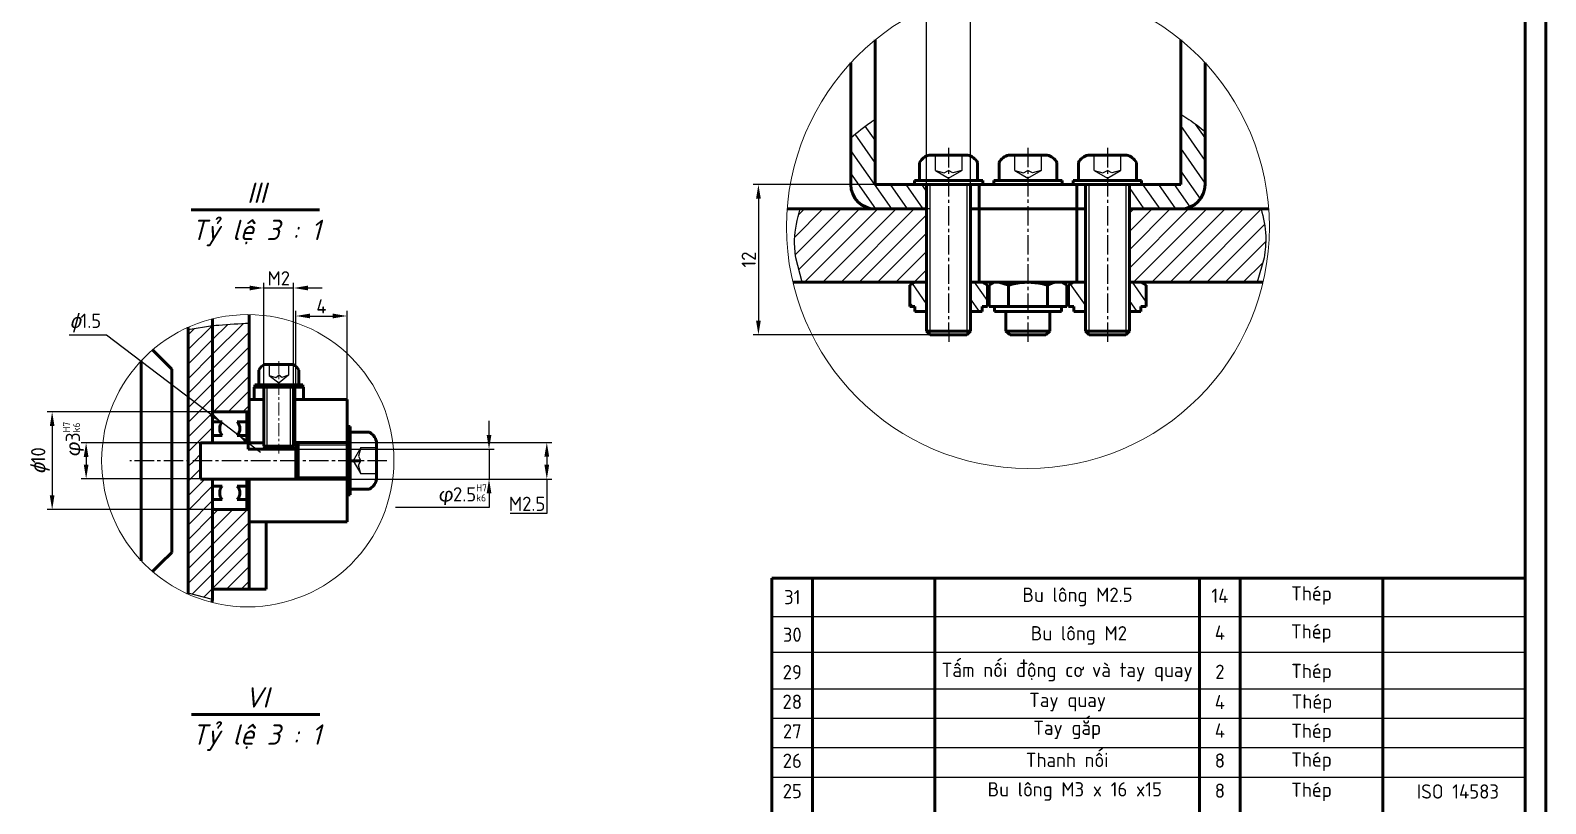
# Model space of a CAD drawing. Header units: millimetres. Extents: x 1895 to 3084, y 1125 to 1966.
# Drawn here: x 2712.2 to 3084.3, y 1382.2 to 1572 of the extents above; entities that cross this region are included whole.
import ezdxf

# ---------------------------------------------------------------- set-up
doc = ezdxf.new("R2010")
doc.units = ezdxf.units.MM
doc.header["$LTSCALE"] = 0.25
doc.linetypes.add('CENTER2', pattern=[28.575, 19.05, -3.175, 3.175, -3.175])
doc.linetypes.add('CENTERX2', pattern=[20.32, 12.7, -2.54, 2.54, -2.54])
doc.layers.get('0').update_dxf_attribs({"lineweight": 25})
doc.layers.get('DEFPOINTS').update_dxf_attribs({"color": 6, "lineweight": 25})
for name, color, linetype, lineweight in [('CB', 171, 'Continuous', 50), ('CHU', 5, 'Continuous', 25), ('Duong_manh', 3, 'Continuous', 25), ('net dam', 7, 'Continuous', 50), ('net dut manh', 10, 'Continuous', 25), ('TAM', 1, 'CENTER2', 25)]:
    doc.layers.add(name, color=color, linetype=linetype, lineweight=lineweight)
doc.styles.add('Sample', font='', dxfattribs={"height": 3.5})
doc.styles.get("Standard").update_dxf_attribs({"font": 'arial.ttf'})
doc.styles.add('TCVN', font='', dxfattribs={"height": 3.5})
doc.styles.get('Sample').set_extended_font_data('TCVN 7284', italic=True)
doc.styles.get('TCVN').set_extended_font_data('TCVN 7284', italic=True)
doc.dimstyles.new('ISO_35', dxfattribs={"dimtxt": 3.5, "dimasz": 3.5, "dimexe": 1.25, "dimexo": 0, "dimtad": 1, "dimtoh": 1, "dimtxsty": 'Sample', "dimcen": 0, "dimclrd": 3, "dimclre": 3, "dimclrt": 2, "dimadec": 0, "dimazin": 0, "dimtfac": 1, "dimtmove": 0, "dimatfit": 3, "dimfxl": 1, "dimlwd": 25, "dimlwe": 25, "dimarcsym": 0})

# ---------------------------------------------------------------- blocks, each defined once
blk = doc.blocks.new('*D173')
at = {"layer": 'DEFPOINTS', "color": 0, "transparency": 16777216}
for p in [(2943.03, 1585.83), (2932.23, 1534.21), (2943.03, 1534.21)]:
    blk.add_point(p, dxfattribs=at)
at = {"layer": 'Duong_manh', "color": 3, "linetype": 'Continuous', "lineweight": 25, "transparency": 16777216}
for p, q in [((2932.23, 1534.21), (2932.23, 1587.08)), ((2935.73, 1585.83), (2939.53, 1585.83)), ((2943.03, 1534.21), (2943.03, 1587.08))]:
    blk.add_line(p, q, dxfattribs=at)
at = {"layer": 'Duong_manh', "color": 3, "transparency": 16777216}
for points in [[(2935.73, 1586.41), (2935.73, 1585.25), (2932.23, 1585.83)], [(2939.53, 1586.41), (2939.53, 1585.25), (2943.03, 1585.83)]]:
    blk.add_solid(points, dxfattribs=at)
at = {"layer": 'Duong_manh', "color": 2, "transparency": 16777216, "insert": (2937.63, 1588.2), "char_height": 3.5, "attachment_point": 5, "style": 'Sample'}
blk.add_mtext('{\\fTCVN 7284|b0|i0|c0|p34;M3}', dxfattribs=at)
blk = doc.blocks.new('*D175')
at = {"layer": 'DEFPOINTS', "color": 0, "transparency": 16777216}
for p in [(2776.82, 1508.79), (2769.49, 1484.45), (2776.82, 1484.45)]:
    blk.add_point(p, dxfattribs=at)
at = {"layer": 'Duong_manh', "color": 3, "linetype": 'Continuous', "lineweight": 25, "transparency": 16777216}
for p, q in [((2765.99, 1508.79), (2762.49, 1508.79)), ((2769.49, 1484.45), (2769.49, 1510.04)), ((2769.49, 1508.79), (2776.82, 1508.79)), ((2776.82, 1484.45), (2776.82, 1510.04)), ((2780.32, 1508.79), (2783.82, 1508.79))]:
    blk.add_line(p, q, dxfattribs=at)
at = {"layer": 'Duong_manh', "color": 3, "transparency": 16777216}
for points in [[(2765.99, 1509.37), (2765.99, 1508.2), (2769.49, 1508.79)], [(2780.32, 1509.37), (2780.32, 1508.2), (2776.82, 1508.79)]]:
    blk.add_solid(points, dxfattribs=at)
at = {"layer": 'Duong_manh', "color": 2, "transparency": 16777216, "insert": (2773.16, 1511.16), "char_height": 3.5, "attachment_point": 5, "style": 'Sample'}
blk.add_mtext('{\\fTCVN 7284|b0|i0|c0|p34;M2}', dxfattribs=at)
blk = doc.blocks.new('*D176')
at = {"layer": 'DEFPOINTS', "color": 0, "transparency": 16777216}
for p in [(2789.93, 1470.88), (2789.93, 1461.88), (2838.98, 1461.88)]:
    blk.add_point(p, dxfattribs=at)
at = {"layer": 'Duong_manh', "color": 3, "linetype": 'Continuous', "lineweight": 25, "transparency": 16777216}
for p, q in [((2789.93, 1470.88), (2840.23, 1470.88)), ((2838.98, 1467.38), (2838.98, 1465.38)), ((2789.93, 1461.88), (2840.23, 1461.88)), ((2838.98, 1461.88), (2838.98, 1453.42)), ((2838.98, 1453.42), (2829.95, 1453.42))]:
    blk.add_line(p, q, dxfattribs=at)
at = {"layer": 'Duong_manh', "color": 3, "transparency": 16777216}
for points in [[(2838.39, 1467.38), (2839.56, 1467.38), (2838.98, 1470.88)], [(2838.39, 1465.38), (2839.56, 1465.38), (2838.98, 1461.88)]]:
    blk.add_solid(points, dxfattribs=at)
at = {"layer": 'Duong_manh', "color": 2, "transparency": 16777216, "insert": (2834.15, 1455.8), "char_height": 3.5, "attachment_point": 5, "style": 'Sample'}
blk.add_mtext('{\\fTCVN 7284|b0|i0|c0|p34;M2.5}', dxfattribs=at)
blk = doc.blocks.new('*D203')
at = {"layer": 'DEFPOINTS', "color": 0, "transparency": 16777216}
for p in [(2789.93, 1501.91), (2777.36, 1470.33), (2789.93, 1470.88)]:
    blk.add_point(p, dxfattribs=at)
at = {"layer": 'Duong_manh', "color": 3, "linetype": 'Continuous', "lineweight": 25, "transparency": 16777216}
for p, q in [((2777.36, 1470.33), (2777.36, 1503.16)), ((2780.86, 1501.91), (2786.43, 1501.91)), ((2789.93, 1470.88), (2789.93, 1503.16))]:
    blk.add_line(p, q, dxfattribs=at)
at = {"layer": 'Duong_manh', "color": 3, "transparency": 16777216}
for points in [[(2780.86, 1502.5), (2780.86, 1501.33), (2777.36, 1501.91)], [(2786.43, 1502.5), (2786.43, 1501.33), (2789.93, 1501.91)]]:
    blk.add_solid(points, dxfattribs=at)
at = {"layer": 'Duong_manh', "color": 2, "transparency": 16777216, "insert": (2783.65, 1504.29), "char_height": 3.5, "attachment_point": 5, "style": 'Sample'}
blk.add_mtext('{\\fTCVN 7284|b0|i0|c0|p34;4}', dxfattribs=at)
blk = doc.blocks.new('*D209')
at = {"layer": 'DEFPOINTS', "color": 0, "transparency": 16777216}
for p in [(2932.23, 1534.21), (2890.94, 1497.3), (2933.13, 1497.3)]:
    blk.add_point(p, dxfattribs=at)
at = {"layer": 'Duong_manh', "color": 3, "linetype": 'Continuous', "lineweight": 25, "transparency": 16777216}
for p, q in [((2932.23, 1534.21), (2889.69, 1534.21)), ((2890.94, 1530.71), (2890.94, 1500.8)), ((2933.13, 1497.3), (2889.69, 1497.3))]:
    blk.add_line(p, q, dxfattribs=at)
at = {"layer": 'Duong_manh', "color": 3, "transparency": 16777216}
for points in [[(2890.36, 1530.71), (2891.53, 1530.71), (2890.94, 1534.21)], [(2890.36, 1500.8), (2891.53, 1500.8), (2890.94, 1497.3)]]:
    blk.add_solid(points, dxfattribs=at)
at = {"layer": 'Duong_manh', "color": 2, "transparency": 16777216, "insert": (2888.57, 1515.76), "char_height": 3.5, "attachment_point": 5, "rotation": 90, "style": 'Sample'}
blk.add_mtext('{\\fTCVN 7284|b0|i0|c0|p34;12}', dxfattribs=at)
blk = doc.blocks.new('*D213')
at = {"layer": 'DEFPOINTS', "color": 0, "transparency": 16777216}
for p in [(2753.93, 1470.81), (2725.86, 1461.93), (2753.93, 1461.93)]:
    blk.add_point(p, dxfattribs=at)
at = {"layer": 'Duong_manh', "color": 3, "linetype": 'Continuous', "lineweight": 25, "transparency": 16777216}
for p, q in [((2753.93, 1470.81), (2724.61, 1470.81)), ((2725.86, 1467.31), (2725.86, 1465.43)), ((2753.93, 1461.93), (2724.61, 1461.93))]:
    blk.add_line(p, q, dxfattribs=at)
at = {"layer": 'Duong_manh', "color": 3, "transparency": 16777216}
for points in [[(2725.28, 1467.31), (2726.44, 1467.31), (2725.86, 1470.81)], [(2725.28, 1465.43), (2726.44, 1465.43), (2725.86, 1461.93)]]:
    blk.add_solid(points, dxfattribs=at)
at = {"layer": 'Duong_manh', "color": 2, "transparency": 16777216, "insert": (2722.7, 1466.37), "char_height": 3.5, "attachment_point": 5, "rotation": 90, "style": 'Sample'}
blk.add_mtext('{\\fTCVN 7284|b0|i0|c0|p34;     \\fCalibri|b0|i1|c0|p34;ɸ\\fTCVN 7284|b0|i0|c0|p34;3\\H0.5x;\\SH7^ k6;}', dxfattribs=at)
blk = doc.blocks.new('*D217')
at = {"layer": 'DEFPOINTS', "color": 0, "transparency": 16777216}
for p in [(2765.65, 1469.21), (2765.65, 1461.88), (2824.79, 1461.88)]:
    blk.add_point(p, dxfattribs=at)
at = {"layer": 'Duong_manh', "color": 3, "linetype": 'Continuous', "lineweight": 25, "transparency": 16777216}
for p, q in [((2824.79, 1472.71), (2824.79, 1476.21)), ((2765.65, 1469.21), (2826.04, 1469.21)), ((2824.79, 1469.21), (2824.79, 1461.88)), ((2765.65, 1461.88), (2826.04, 1461.88)), ((2824.79, 1458.38), (2824.79, 1454.88)), ((2824.79, 1454.88), (2801.85, 1454.88))]:
    blk.add_line(p, q, dxfattribs=at)
at = {"layer": 'Duong_manh', "color": 3, "transparency": 16777216}
for points in [[(2824.21, 1472.71), (2825.37, 1472.71), (2824.79, 1469.21)], [(2824.21, 1458.38), (2825.37, 1458.38), (2824.79, 1461.88)]]:
    blk.add_solid(points, dxfattribs=at)
at = {"layer": 'Duong_manh', "color": 2, "transparency": 16777216, "insert": (2813.01, 1458.04), "char_height": 3.5, "attachment_point": 5, "style": 'Sample'}
blk.add_mtext('{\\fTCVN 7284|b0|i0|c0|p34;     \\fCalibri|b0|i1|c0|p34;ɸ\\fTCVN 7284|b0|i0|c0|p34;2.5\\H0.5x;\\SH7^ k6;}', dxfattribs=at)
blk = doc.blocks.new('*D233')
at = {"layer": 'DEFPOINTS', "color": 0, "transparency": 16777216}
for p in [(2759.16, 1475.76), (2763.1, 1472.76)]:
    blk.add_point(p, dxfattribs=at)
at = {"layer": 'Duong_manh', "color": 3, "linetype": 'Continuous', "lineweight": 25, "transparency": 16777216}
for p, q in [((2721.68, 1497.3), (2730.87, 1497.3)), ((2730.87, 1497.3), (2756.38, 1477.88)), ((2763.1, 1472.76), (2759.16, 1475.76)), ((2765.88, 1470.64), (2768.67, 1468.52))]:
    blk.add_line(p, q, dxfattribs=at)
at = {"layer": 'Duong_manh', "color": 3, "transparency": 16777216}
for points in [[(2756.73, 1478.34), (2756.02, 1477.41), (2759.16, 1475.76)], [(2766.24, 1471.1), (2765.53, 1470.17), (2763.1, 1472.76)]]:
    blk.add_solid(points, dxfattribs=at)
at = {"layer": 'Duong_manh', "color": 2, "transparency": 16777216, "insert": (2725.66, 1500.2), "char_height": 3.5, "attachment_point": 5, "style": 'Sample'}
blk.add_mtext('ɸ{\\fTCVN 7284|b0|i0|c0|p34;1.5}', dxfattribs=at)
blk = doc.blocks.new('*D237')
at = {"layer": 'DEFPOINTS', "color": 0, "transparency": 16777216}
for p in [(2756.93, 1478.38), (2717.52, 1454.38), (2756.93, 1454.38)]:
    blk.add_point(p, dxfattribs=at)
at = {"layer": 'Duong_manh', "color": 3, "linetype": 'Continuous', "lineweight": 25, "transparency": 16777216}
for p, q in [((2756.93, 1478.38), (2716.27, 1478.38)), ((2717.52, 1474.88), (2717.52, 1457.88)), ((2756.93, 1454.38), (2716.27, 1454.38))]:
    blk.add_line(p, q, dxfattribs=at)
at = {"layer": 'Duong_manh', "color": 3, "transparency": 16777216}
for points in [[(2716.94, 1474.88), (2718.1, 1474.88), (2717.52, 1478.38)], [(2716.94, 1457.88), (2718.1, 1457.88), (2717.52, 1454.38)]]:
    blk.add_solid(points, dxfattribs=at)
at = {"layer": 'Duong_manh', "color": 2, "transparency": 16777216, "insert": (2714.62, 1466.38), "char_height": 3.5, "attachment_point": 5, "rotation": 90, "style": 'Sample'}
blk.add_mtext('ɸ{\\fTCVN 7284|b0|i0|c0|p34;10}', dxfattribs=at)

msp = doc.modelspace()

# ---------------------------------------------------------------- hatches: boundary and pattern name
h = msp.add_hatch()
h.set_pattern_fill('ANSI31', color=256, angle=80)
h.set_pattern_definition([(125, (-10.4362, 61.3167), (-2.6008077, -1.8211052), [])])
edge = h.paths.add_edge_path()
edge.add_spline(control_points=[(2919.63, 1550.265), (2919.31, 1550.048), (2917.226, 1548.636), (2915.279, 1547.038), (2913.63, 1545.685)], knot_values=[0, 0, 0, 0, 0.1535216, 1, 1, 1, 1], degree=3, periodic=0)
edge.add_line((2913.63, 1545.685), (2913.63, 1534.211))
edge.add_arc((2919.63, 1534.211), 6, 180, 270)
edge.add_line((2919.63, 1528.211), (2932.23, 1528.211))
edge.add_line((2932.23, 1528.211), (2932.23, 1534.211))
edge.add_line((2932.23, 1534.211), (2919.63, 1534.211))
edge.add_line((2919.63, 1534.211), (2919.63, 1550.265))
edge = h.paths.add_edge_path()
edge.add_spline(control_points=[(3000.63, 1547.183), (2999.975, 1547.703), (2998.048, 1549.233), (2995.989, 1550.582), (2994.63, 1551.473)], knot_values=[0, 0, 0, 0, 0.3398835, 1, 1, 1, 1], degree=3, periodic=0)
edge.add_line((2994.63, 1551.473), (2994.63, 1534.211))
edge.add_line((2994.63, 1534.211), (2982.03, 1534.211))
edge.add_line((2982.03, 1534.211), (2982.03, 1528.211))
edge.add_line((2982.03, 1528.211), (2994.63, 1528.211))
edge.add_arc((2994.63, 1534.211), 6, 270.00052, 360)
edge.add_line((3000.63, 1534.211), (3000.63, 1547.183))
h.paths.add_polyline_path([(2932.23, 1510.211), (2929.38, 1510.211), (2928.104, 1509.474), (2928.104, 1504.211), (2929.38, 1504.211), (2929.38, 1503.011), (2932.23, 1503.011)])
h.paths.add_polyline_path([(2947.156, 1509.474), (2945.88, 1510.211), (2943.03, 1510.211), (2943.03, 1503.011), (2945.88, 1503.011), (2945.88, 1504.211), (2947.156, 1504.211)])
h.paths.add_polyline_path([(2986.156, 1509.474), (2984.88, 1510.211), (2982.03, 1510.211), (2982.03, 1503.011), (2984.88, 1503.011), (2984.88, 1504.211), (2986.156, 1504.211)])
h.paths.add_polyline_path([(2968.38, 1504.211), (2968.38, 1503.011), (2971.23, 1503.011), (2971.23, 1510.211), (2969.13, 1510.211), (2968.38, 1510.211), (2967.104, 1509.474), (2967.104, 1504.211)])
h = msp.add_hatch()
h.set_pattern_fill('ANSI31', color=256)
h.set_pattern_definition([(45, (-10.4362, 61.3167), (-2.245064, 2.245064), [])])
edge = h.paths.add_edge_path()
edge.add_line((2932.23, 1528.211), (2901.19, 1528.211))
edge.add_spline(control_points=[(2901.19, 1528.211), (2900.539, 1525.691), (2899.515, 1521.729), (2899.955, 1517.684), (2900.115, 1516.211)], knot_values=[0, 0, 0, 0, 0.6358895, 1, 1, 1, 1], degree=3, periodic=0)
edge.add_line((2900.115, 1516.211), (2932.23, 1516.211))
edge.add_line((2932.23, 1516.211), (2932.23, 1528.211))
h.paths.add_polyline_path([(2932.23, 1516.211), (2900.115, 1516.211), (2901.709, 1510.211), (2932.23, 1510.211)])
edge = h.paths.add_edge_path()
edge.add_spline(control_points=[(3015.126, 1516.211), (3015.35, 1517.99), (3015.859, 1522.025), (3014.923, 1525.993), (3014.399, 1528.211)], knot_values=[0, 0, 0, 0, 0.440917, 1, 1, 1, 1], degree=3, periodic=0)
edge.add_line((3014.399, 1528.211), (2982.03, 1528.211))
edge.add_line((2982.03, 1528.211), (2982.03, 1516.211))
edge.add_line((2982.03, 1516.211), (3015.126, 1516.211))
h.paths.add_polyline_path([(3015.126, 1516.211), (2982.03, 1516.211), (2982.03, 1510.211), (3013.419, 1510.211)])
at = {"layer": 'Duong_manh'}
h = msp.add_hatch(dxfattribs=at)
h.set_pattern_fill('ANSI31', color=0, scale=0.8)
edge = h.paths.add_edge_path()
edge.add_line((2765.931, 1490.381), (2765.931, 1500.099))
edge.add_spline(control_points=[(2765.931, 1500.099), (2763.435, 1499.956), (2760.433, 1499.783), (2757.436, 1499.534), (2756.931, 1499.492)], knot_values=[0, 0, 0, 0, 0.8313934, 1, 1, 1, 1], degree=3, periodic=0)
edge.add_line((2756.931, 1499.492), (2756.931, 1490.241))
edge.add_line((2756.931, 1490.241), (2756.931, 1481.491))
edge.add_line((2756.931, 1481.491), (2756.931, 1478.381))
edge.add_line((2756.931, 1478.381), (2765.931, 1478.381))
edge.add_line((2765.931, 1478.381), (2765.931, 1481.381))
edge.add_line((2765.931, 1481.381), (2765.931, 1490.381))
h = msp.add_hatch(dxfattribs=at)
h.set_pattern_fill('ANSI31', color=0, scale=0.8)
h.paths.add_polyline_path([(2756.931, 1490.241), (2756.931, 1499.492), (2750.931, 1498.539), (2750.931, 1466.381), (2753.931, 1466.381), (2753.931, 1470.806), (2756.931, 1470.806), (2756.931, 1481.491)])
h.paths.add_polyline_path([(2765.931, 1451.381), (2765.931, 1454.381), (2756.931, 1454.381), (2756.931, 1451.241), (2756.931, 1442.491), (2756.931, 1434.881), (2765.931, 1434.881), (2765.931, 1442.381)])
h = msp.add_hatch(dxfattribs=at)
h.set_pattern_fill('ANSI31', color=0, scale=0.8)
h.paths.add_polyline_path([(2756.931, 1451.241), (2756.931, 1461.881), (2753.931, 1461.881), (2753.931, 1466.381), (2750.931, 1466.381), (2750.931, 1433.893), (2756.89, 1432.31, 0.0291077), (2756.931, 1433.006), (2756.931, 1442.491)])

# ---------------------------------------------------------------- linework, layer by layer
at = {"color": 7, "linetype": 'Continuous', "lineweight": 25}
for p, q in [((2932.23, 1534.211), (2929.23, 1534.211)), ((2933.13, 1528.211), (2919.63, 1528.211)), ((2901.709, 1510.211), (2900.115, 1516.211)), ((3015.126, 1516.211), (3013.419, 1510.211)), ((2984.88, 1510.211), (2982.03, 1510.211)), ((2756.931, 1499.492), (2750.931, 1498.539)), ((2756.89, 1432.31), (2750.931, 1433.893))]:
    msp.add_line(p, q, dxfattribs=at)
at = {"lineweight": 50}
for p, q in [((2751.615, 1527.95), (2783.187, 1527.95)), ((2751.706, 1404.065), (2783.278, 1404.065))]:
    msp.add_line(p, q, dxfattribs=at)
at = {"color": 7, "linetype": 'Continuous', "lineweight": 18}
for centre, radius in [((2957.13, 1523.783), 59.284), ((2765.551, 1466.382), 35.876)]:
    msp.add_circle(centre, radius, dxfattribs=at)
at = {"color": 7, "linetype": 'Continuous', "lineweight": 25}
for points, knots in [([(2913.63, 1545.685), (2915.279, 1547.038), (2917.226, 1548.636), (2919.31, 1550.048), (2919.63, 1550.265)], [0, 0, 0, 0, 0.8464784, 1, 1, 1, 1]), ([(2994.63, 1551.473), (2995.989, 1550.582), (2998.048, 1549.233), (2999.975, 1547.703), (3000.63, 1547.183)], [0, 0, 0, 0, 0.6601165, 1, 1, 1, 1]), ([(2900.115, 1516.211), (2899.955, 1517.684), (2899.515, 1521.729), (2900.539, 1525.691), (2901.19, 1528.211)], [0, 0, 0, 0, 0.3641105, 1, 1, 1, 1]), ([(3014.399, 1528.211), (3014.923, 1525.993), (3015.859, 1522.025), (3015.35, 1517.99), (3015.126, 1516.211)], [0, 0, 0, 0, 0.559083, 1, 1, 1, 1]), ([(2765.931, 1500.099), (2763.435, 1499.956), (2760.433, 1499.783), (2757.436, 1499.534), (2756.931, 1499.492)], [0, 0, 0, 0, 0.8313934, 1, 1, 1, 1])]:
    msp.add_open_spline(points, degree=3, knots=knots, dxfattribs=at)
at = {"layer": 'CB'}
for p, q in [((3084.255, 1124.639), (3084.255, 1965.639)), ((3079.255, 1129.639), (3079.255, 1960.639)), ((2929.23, 1535.137), (2946.03, 1535.137)), ((2929.23, 1535.137), (2929.23, 1534.211)), ((2933.13, 1534.211), (2942.13, 1534.211)), ((2946.039, 1535.147), (2946.041, 1534.221)), ((2948.73, 1535.137), (2965.537, 1535.137)), ((2948.73, 1535.137), (2948.73, 1534.211)), ((2965.537, 1535.137), (2965.538, 1534.215)), ((2968.23, 1535.137), (2985.037, 1535.136)), ((2968.23, 1535.137), (2968.23, 1534.211)), ((2972.13, 1534.211), (2981.13, 1534.211)), ((2985.037, 1535.136), (2985.038, 1534.215)), ((2929.38, 1503.011), (2932.23, 1503.011)), ((2932.23, 1498.211), (2933.13, 1497.302)), ((2933.13, 1497.302), (2942.13, 1497.302)), ((2942.13, 1497.302), (2943.03, 1498.211)), ((2951.73, 1498.211), (2952.784, 1497.302)), ((2952.784, 1497.302), (2961.476, 1497.302)), ((2962.53, 1498.211), (2961.476, 1497.302)), ((2972.13, 1497.302), (2971.23, 1498.211)), ((2981.13, 1497.302), (2972.13, 1497.302)), ((2982.03, 1498.211), (2981.13, 1497.302)), ((2767.308, 1485.022), (2779.088, 1485.024)), ((2767.308, 1485.022), (2767.308, 1484.468)), ((2779.088, 1485.024), (2779.082, 1484.456)), ((2765.931, 1481.381), (2767.145, 1481.381)), ((2779.268, 1484.454), (2767.145, 1484.468)), ((2767.145, 1484.468), (2767.145, 1481.395)), ((2767.145, 1481.381), (2769.494, 1481.381)), ((2769.494, 1481.381), (2769.494, 1484.454)), ((2769.494, 1481.381), (2769.494, 1476.559)), ((2776.822, 1481.381), (2776.822, 1484.454)), ((2776.822, 1481.381), (2776.822, 1476.559)), ((2776.822, 1481.381), (2779.274, 1481.381)), ((2779.268, 1484.454), (2779.274, 1481.381)), ((2779.274, 1481.381), (2789.931, 1481.381)), ((2769.494, 1476.559), (2769.494, 1469.984)), ((2776.822, 1476.559), (2776.822, 1469.984)), ((2790.67, 1474.781), (2789.931, 1474.781)), ((2790.67, 1474.781), (2790.67, 1457.981)), ((2753.931, 1470.806), (2769.494, 1470.806)), ((2765.648, 1469.207), (2765.648, 1470.806)), ((2769.494, 1469.984), (2770.293, 1469.207)), ((2769.494, 1469.984), (2776.822, 1469.984)), ((2776.822, 1469.984), (2776.023, 1469.207)), ((2777.931, 1470.881), (2777.364, 1470.332)), ((2777.364, 1470.332), (2777.364, 1466.381)), ((2789.931, 1470.881), (2789.931, 1461.881)), ((2765.648, 1469.207), (2777.364, 1469.207)), ((2777.364, 1462.431), (2777.364, 1466.381)), ((2793.321, 1466.381), (2790.67, 1466.381)), ((2777.931, 1461.881), (2777.364, 1462.431)), ((2777.364, 1462.431), (2777.364, 1461.881)), ((2790.67, 1457.981), (2789.931, 1457.981)), ((2894.255, 1437.583), (2894.255, 1129.639)), ((2894.255, 1437.583), (3079.255, 1437.583)), ((2904.255, 1184.639), (2904.255, 1437.583)), ((2934.255, 1437.583), (2934.255, 1184.639)), ((2999.255, 1184.639), (2999.255, 1437.583)), ((3009.255, 1437.583), (3009.255, 1184.639)), ((3044.255, 1184.639), (3044.255, 1437.583))]:
    msp.add_line(p, q, dxfattribs=at)
at = {"layer": 'CB', "linetype": 'Continuous'}
for p, q in [((2919.63, 1569.698), (2919.63, 1550.265)), ((2994.63, 1551.473), (2994.63, 1569.698)), ((2913.63, 1564.06), (2913.63, 1545.685)), ((3000.63, 1564.06), (3000.63, 1547.183)), ((2919.63, 1534.211), (2919.63, 1550.265)), ((2994.63, 1551.473), (2994.63, 1534.211)), ((2913.63, 1545.685), (2913.63, 1534.211)), ((3000.63, 1534.211), (3000.63, 1547.183)), ((2932.878, 1541.411), (2933.43, 1541.411)), ((2941.83, 1541.411), (2933.43, 1541.411)), ((2941.83, 1541.411), (2942.382, 1541.411)), ((2952.378, 1541.411), (2961.882, 1541.411)), ((2971.878, 1541.411), (2972.43, 1541.411)), ((2980.83, 1541.411), (2972.43, 1541.411)), ((2980.83, 1541.411), (2981.382, 1541.411)), ((2930.518, 1535.137), (2930.518, 1539.611)), ((2944.751, 1535.146), (2944.746, 1539.619)), ((2950.018, 1535.137), (2950.018, 1539.611)), ((2964.249, 1535.14), (2964.244, 1539.614)), ((2969.518, 1535.137), (2969.518, 1539.611)), ((2983.749, 1535.14), (2983.744, 1539.614)), ((2933.13, 1534.211), (2919.63, 1534.211)), ((2932.23, 1498.211), (2932.23, 1534.211)), ((2945.13, 1534.211), (2942.13, 1534.211)), ((2943.03, 1534.211), (2943.03, 1498.211)), ((2946.03, 1534.211), (2943.03, 1534.211)), ((2945.13, 1528.211), (2945.13, 1534.211)), ((2954.185, 1534.211), (2946.03, 1534.211)), ((2960.075, 1534.211), (2954.185, 1534.211)), ((2968.23, 1534.211), (2960.075, 1534.211)), ((2971.23, 1534.211), (2968.23, 1534.211)), ((2969.13, 1534.211), (2969.13, 1528.211)), ((2972.13, 1534.211), (2969.13, 1534.211)), ((2971.23, 1498.211), (2971.23, 1534.211)), ((2994.63, 1534.211), (2981.13, 1534.211)), ((2982.03, 1534.211), (2982.03, 1498.211)), ((2985.03, 1534.211), (2982.03, 1534.211)), ((2901.19, 1528.211), (2898.012, 1528.211)), ((2932.23, 1528.211), (2901.19, 1528.211)), ((2945.13, 1528.211), (2943.03, 1528.211)), ((2945.13, 1528.211), (2969.13, 1528.211)), ((2945.13, 1516.211), (2945.13, 1528.211)), ((2971.23, 1528.211), (2969.13, 1528.211)), ((2994.63, 1528.211), (2982.03, 1528.211)), ((3014.399, 1528.211), (2982.03, 1528.211)), ((3016.248, 1528.211), (3014.399, 1528.211)), ((2945.13, 1510.211), (2945.13, 1516.211)), ((2969.13, 1516.211), (2969.13, 1510.211)), ((2899.42, 1510.211), (2901.709, 1510.211)), ((2901.709, 1510.211), (2932.23, 1510.211)), ((2928.104, 1509.474), (2929.38, 1510.211)), ((2928.104, 1504.211), (2928.104, 1509.474)), ((2932.23, 1510.211), (2929.38, 1510.211)), ((2945.88, 1510.211), (2943.03, 1510.211)), ((2943.03, 1510.211), (2945.13, 1510.211)), ((2945.88, 1510.211), (2947.156, 1509.474)), ((2945.88, 1510.211), (2954.451, 1510.211)), ((2947.156, 1504.211), (2947.156, 1509.474)), ((2948.88, 1510.211), (2947.604, 1509.474)), ((2947.604, 1504.211), (2947.604, 1509.474)), ((2952.367, 1509.474), (2949.985, 1510.211)), ((2952.367, 1504.211), (2952.367, 1509.474)), ((2954.451, 1510.211), (2957.13, 1510.211)), ((2957.13, 1510.211), (2959.809, 1510.211)), ((2959.809, 1510.211), (2968.38, 1510.211)), ((2961.893, 1504.211), (2961.893, 1509.474)), ((2966.656, 1509.474), (2965.38, 1510.211)), ((2966.656, 1504.211), (2966.656, 1509.474)), ((2967.104, 1509.474), (2968.38, 1510.211)), ((2967.104, 1504.211), (2967.104, 1509.474)), ((2971.23, 1510.211), (2968.38, 1510.211)), ((2969.13, 1510.211), (2971.23, 1510.211)), ((2982.03, 1510.211), (3013.419, 1510.211)), ((2984.88, 1510.211), (2986.156, 1509.474)), ((2986.156, 1504.211), (2986.156, 1509.474)), ((3013.419, 1510.211), (3014.839, 1510.211)), ((2929.38, 1504.211), (2928.104, 1504.211)), ((2929.38, 1504.211), (2929.38, 1503.011)), ((2945.88, 1503.011), (2945.88, 1504.211)), ((2947.156, 1504.211), (2945.88, 1504.211)), ((2947.604, 1504.211), (2949.985, 1504.211)), ((2948.88, 1504.211), (2948.88, 1503.011)), ((2949.985, 1504.211), (2952.367, 1504.211)), ((2952.367, 1504.211), (2957.13, 1504.211)), ((2957.13, 1504.211), (2961.893, 1504.211)), ((2961.893, 1504.211), (2964.275, 1504.211)), ((2964.275, 1504.211), (2966.656, 1504.211)), ((2965.38, 1503.011), (2965.38, 1504.211)), ((2968.38, 1504.211), (2967.104, 1504.211)), ((2968.38, 1504.211), (2968.38, 1503.011)), ((2984.88, 1503.011), (2984.88, 1504.211)), ((2986.156, 1504.211), (2984.88, 1504.211)), ((2756.931, 1501.206), (2756.931, 1499.492)), ((2765.931, 1500.099), (2765.931, 1502.255)), ((2765.931, 1490.381), (2765.931, 1500.099)), ((2945.88, 1503.011), (2943.03, 1503.011)), ((2948.88, 1503.011), (2957.13, 1503.011)), ((2951.73, 1503.011), (2951.73, 1498.211)), ((2957.13, 1503.011), (2965.38, 1503.011)), ((2962.53, 1498.211), (2962.53, 1503.011)), ((2971.23, 1503.011), (2968.38, 1503.011)), ((2984.88, 1503.011), (2982.03, 1503.011)), ((2750.931, 1498.539), (2750.931, 1499.143)), ((2750.931, 1433.893), (2750.931, 1498.539)), ((2756.931, 1499.492), (2756.931, 1490.241)), ((2943.03, 1498.211), (2932.23, 1498.211)), ((2952.554, 1498.211), (2951.73, 1498.211)), ((2962.53, 1498.211), (2952.554, 1498.211)), ((2982.03, 1498.211), (2971.23, 1498.211)), ((2743.346, 1492.416), (2742.17, 1493.592)), ((2743.346, 1492.416), (2746.881, 1488.881)), ((2739.381, 1441.842), (2739.381, 1490.921)), ((2746.881, 1488.881), (2746.881, 1443.881)), ((2756.931, 1481.491), (2756.931, 1490.241)), ((2765.931, 1490.381), (2765.931, 1481.381)), ((2768.25, 1485.022), (2768.25, 1488.601)), ((2776.604, 1489.983), (2769.68, 1489.983)), ((2778.066, 1485.022), (2778.066, 1488.601)), ((2756.931, 1481.491), (2756.931, 1470.806)), ((2756.931, 1478.381), (2756.931, 1481.381)), ((2765.931, 1478.381), (2765.931, 1481.381)), ((2765.931, 1481.381), (2765.931, 1470.881)), ((2789.931, 1481.381), (2789.931, 1470.881)), ((2765.931, 1478.381), (2756.931, 1478.381)), ((2764.881, 1478.381), (2757.381, 1478.381)), ((2765.331, 1475.906), (2765.331, 1477.931)), ((2756.931, 1475.906), (2759.286, 1475.906)), ((2762.975, 1475.906), (2765.331, 1475.906)), ((2765.331, 1475.906), (2765.331, 1472.606)), ((2789.931, 1474.781), (2789.931, 1471.781)), ((2753.931, 1470.806), (2753.931, 1461.926)), ((2753.931, 1461.881), (2753.931, 1470.806)), ((2759.286, 1472.606), (2756.931, 1472.606)), ((2765.331, 1472.606), (2762.975, 1472.606)), ((2765.331, 1470.881), (2765.331, 1472.606)), ((2776.822, 1470.881), (2789.931, 1470.881)), ((2777.931, 1470.881), (2777.931, 1461.881)), ((2777.931, 1461.881), (2777.931, 1470.881)), ((2795.331, 1473.372), (2790.67, 1473.372)), ((2797.131, 1470.581), (2797.131, 1471.133)), ((2797.131, 1462.181), (2797.131, 1470.581)), ((2777.931, 1461.881), (2753.931, 1461.881)), ((2756.931, 1461.881), (2756.931, 1451.241)), ((2756.931, 1460.156), (2759.286, 1460.156)), ((2762.975, 1460.156), (2765.331, 1460.156)), ((2765.331, 1460.156), (2765.331, 1461.881)), ((2765.331, 1460.156), (2765.331, 1456.856)), ((2789.931, 1461.881), (2765.931, 1461.881)), ((2765.931, 1461.881), (2765.931, 1451.381)), ((2789.931, 1461.881), (2789.931, 1451.381)), ((2789.931, 1460.981), (2789.931, 1457.981)), ((2795.331, 1459.39), (2790.67, 1459.39)), ((2797.131, 1461.629), (2797.131, 1462.181)), ((2759.286, 1456.856), (2756.931, 1456.856)), ((2765.331, 1456.856), (2762.975, 1456.856)), ((2765.331, 1454.831), (2765.331, 1456.856)), ((2756.931, 1454.381), (2765.931, 1454.381)), ((2756.931, 1451.381), (2756.931, 1454.381)), ((2756.931, 1442.491), (2756.931, 1451.241)), ((2757.381, 1454.381), (2764.881, 1454.381)), ((2765.931, 1451.381), (2765.931, 1454.381)), ((2765.931, 1451.381), (2765.931, 1442.381)), ((2789.931, 1451.381), (2765.931, 1451.381)), ((2770.066, 1451.381), (2770.066, 1434.881)), ((2746.881, 1443.881), (2744.204, 1441.205)), ((2744.204, 1441.205), (2742.17, 1439.171)), ((2756.931, 1442.491), (2756.931, 1433.006)), ((2756.931, 1434.881), (2756.931, 1442.381)), ((2765.931, 1434.881), (2765.931, 1442.381)), ((2750.931, 1433.62), (2750.931, 1433.893)), ((2756.931, 1434.881), (2765.931, 1434.881)), ((2770.066, 1434.881), (2765.931, 1434.881)), ((2756.742, 1431.605), (2756.89, 1432.31))]:
    msp.add_line(p, q, dxfattribs=at)
at = {"layer": 'CB', "linetype": 'Continuous', "lineweight": 50}
msp.add_line((2969.13, 1528.211), (2969.13, 1516.211), dxfattribs=at)
at = {"layer": 'CB', "linetype": 'Continuous'}
for centre, radius, start, end in [((2933.788, 1537.771), 3.752, 104.03104, 150.63488), ((2941.479, 1537.776), 3.752, 29.43256, 76.0364), ((2953.288, 1537.771), 3.752, 104.03104, 150.63488), ((2960.977, 1537.77), 3.752, 29.43256, 76.0364), ((2972.788, 1537.771), 3.752, 104.03104, 150.63488), ((2980.477, 1537.77), 3.752, 29.43256, 76.0364), ((2919.63, 1534.211), 6, 180.0003, 269.9997), ((2994.63, 1534.211), 6, 270.00052, 359.9997), ((2770.554, 1487.649), 2.493, 110.52027, 157.53867), ((2775.816, 1487.685), 2.429, 22.14552, 71.07139), ((2764.881, 1477.931), 0.45, 359.99832, 90.00168), ((2761.131, 1474.256), 2.475, 138.18987, 221.81013), ((2761.131, 1474.256), 2.475, 318.18953, 41.81047), ((2793.876, 1470.36), 3.345, 13.36964, 64.22885), ((2761.131, 1458.506), 2.475, 138.18987, 221.81013), ((2761.131, 1458.506), 2.475, 318.18953, 41.81047), ((2793.876, 1462.403), 3.345, 295.77115, 346.63036), ((2757.381, 1454.831), 0.45, 179.99954, 270.00118), ((2764.881, 1454.831), 0.45, 269.99832, 0.00168), ((2750.932, 1433.006), 5.999, 353.33144, 0.00056)]:
    msp.add_arc(centre, radius, start, end, dxfattribs=at)
for points, knots in [([(2957.13, 1510.211), (2956.697, 1510.2), (2955.085, 1510.159), (2953.515, 1509.764), (2952.367, 1509.474)], [0, 0, 0, 0, 0.2686347, 1, 1, 1, 1]), ([(2961.893, 1509.474), (2961.493, 1509.585), (2959.941, 1510.017), (2958.328, 1510.128), (2957.13, 1510.211)], [0, 0, 0, 0, 0.2575492, 1, 1, 1, 1]), ([(2964.275, 1510.211), (2964.218, 1510.21), (2963.384, 1510.199), (2962.612, 1509.824), (2961.893, 1509.474)], [0, 0, 0, 0, 0.0676949, 1, 1, 1, 1])]:
    msp.add_open_spline(points, degree=3, knots=knots, dxfattribs=at)
at = {"layer": 'Duong_manh'}
for p, q in [((2934.401, 1537.601), (2934.401, 1541.411)), ((2953.901, 1537.601), (2953.901, 1541.411)), ((2973.401, 1537.601), (2973.401, 1541.411)), ((2934.401, 1537.601), (2936.547, 1537.053)), ((2936.547, 1537.053), (2937.632, 1537.601)), ((2938.717, 1537.053), (2937.632, 1537.601)), ((2940.863, 1537.601), (2938.717, 1537.053)), ((2953.901, 1537.601), (2956.047, 1537.053)), ((2956.047, 1537.053), (2957.132, 1537.601)), ((2958.217, 1537.053), (2957.132, 1537.601)), ((2960.363, 1537.601), (2958.217, 1537.053)), ((2973.401, 1537.601), (2975.547, 1537.053)), ((2975.547, 1537.053), (2976.632, 1537.601)), ((2977.717, 1537.053), (2976.632, 1537.601)), ((2979.863, 1537.601), (2977.717, 1537.053)), ((2770.791, 1489.983), (2770.792, 1487.325)), ((2775.525, 1490.02), (2775.565, 1487.362)), ((2770.792, 1487.325), (2773.158, 1485.471)), ((2770.792, 1487.325), (2772.456, 1486.781)), ((2772.456, 1486.781), (2773.158, 1487.368)), ((2773.909, 1486.792), (2773.198, 1487.368)), ((2775.565, 1487.362), (2773.228, 1485.472)), ((2775.565, 1487.362), (2773.909, 1486.792)), ((2770.293, 1469.207), (2770.31, 1484.464)), ((2776.023, 1469.207), (2776.022, 1484.458)), ((2777.364, 1470.269), (2789.931, 1470.269)), ((2793.321, 1469.612), (2792.772, 1467.466)), ((2792.772, 1467.466), (2793.321, 1466.381)), ((2792.772, 1465.296), (2793.321, 1466.381)), ((2793.321, 1469.612), (2797.131, 1469.612)), ((2777.364, 1462.463), (2789.931, 1462.463)), ((2793.321, 1463.15), (2792.772, 1465.296))]:
    msp.add_line(p, q, dxfattribs=at)
at = {"layer": 'Duong_manh', "linetype": 'Continuous', "lineweight": 25}
for p, q in [((2940.862, 1541.411), (2940.862, 1537.601)), ((2960.362, 1541.411), (2960.362, 1537.601)), ((2979.862, 1541.411), (2979.862, 1537.601)), ((2934.401, 1537.601), (2937.632, 1535.736)), ((2937.632, 1535.736), (2940.863, 1537.601)), ((2953.901, 1537.601), (2957.132, 1535.736)), ((2957.132, 1535.736), (2960.363, 1537.601)), ((2973.401, 1537.601), (2976.632, 1535.736)), ((2976.632, 1535.736), (2979.863, 1537.601)), ((2933.13, 1528.211), (2933.13, 1534.211)), ((2942.13, 1534.211), (2942.13, 1528.211)), ((2972.13, 1528.211), (2972.13, 1534.211)), ((2981.13, 1534.211), (2981.13, 1528.211)), ((2933.13, 1516.211), (2933.13, 1528.211)), ((2942.13, 1528.211), (2942.13, 1516.211)), ((2972.13, 1516.211), (2972.13, 1528.211)), ((2981.13, 1528.211), (2981.13, 1516.211)), ((2933.13, 1497.302), (2933.13, 1516.211)), ((2942.13, 1516.211), (2942.13, 1497.302)), ((2972.13, 1497.302), (2972.13, 1516.211)), ((2981.13, 1516.211), (2981.13, 1497.302)), ((2793.321, 1469.612), (2791.455, 1466.381)), ((2791.455, 1466.381), (2793.321, 1463.15)), ((2797.131, 1463.151), (2793.321, 1463.151))]:
    msp.add_line(p, q, dxfattribs=at)
at = {"layer": 'net dut manh'}
for p, q in [((2894.255, 1428.155), (3079.255, 1428.155)), ((2894.255, 1419.362), (3079.255, 1419.362)), ((2894.255, 1410.411), (3079.255, 1410.411)), ((2894.255, 1403.206), (3079.255, 1403.206)), ((2894.255, 1395.959), (3079.255, 1395.959)), ((2894.255, 1388.721), (3079.255, 1388.721))]:
    msp.add_line(p, q, dxfattribs=at)
at = {"layer": 'TAM', "lineweight": 25}
for p, q in [((2937.63, 1543.17), (2937.658, 1495.125)), ((2957.102, 1543.182), (2957.13, 1495.136)), ((2976.63, 1543.17), (2976.659, 1495.526)), ((2799.681, 1466.381), (2736.611, 1466.381))]:
    msp.add_line(p, q, dxfattribs=at)
at = {"layer": 'TAM', "linetype": 'CENTERX2', "lineweight": 18}
msp.add_line((2773.158, 1490.839), (2773.158, 1468.196), dxfattribs=at)

# ---------------------------------------------------------------- texts
at = {"layer": 'CHU', "char_height": 3.5, "attachment_point": 5}
for s, insert in [('{\\fTCVN 7284|b0|i0|c0|p34;31}', (2899.255, 1432.902)), ('{\\fTCVN 7284|b0|i0|c0|p34;14}', (3004.255, 1433.251)), ('{\\fTCVN 7284|b0|i0|c0|p34;30}', (2899.255, 1423.669)), ('{\\fTCVN 7284|b0|i0|c0|p34;4}', (3004.255, 1424.185)), ('{\\fTCVN 7284|b0|i0|c0|p34;29}', (2899.255, 1414.467)), ('{\\fTCVN 7284|b0|i0|c0|p34;2}', (3004.255, 1414.56)), ('{\\fTCVN 7284|b0|i0|c0|p34;28}', (2899.255, 1407.206)), ('{\\fTCVN 7284|b0|i0|c0|p34;4}', (3004.255, 1407.137)), ('{\\fTCVN 7284|b0|i0|c0|p34;27}', (2899.255, 1399.959)), ('{\\fTCVN 7284|b0|i0|c0|p34;4}', (3004.255, 1400.143)), ('{\\fTCVN 7284|b0|i0|c0|p34;26}', (2899.255, 1392.721)), ('{\\fTCVN 7284|b0|i0|c0|p34;8}', (3004.255, 1392.775)), ('{\\fTCVN 7284|b0|i0|c0|p34;25}', (2899.255, 1385.29)), ('{\\fTCVN 7284|b0|i0|c0|p34;8}', (3004.255, 1385.379))]:
    msp.add_mtext_dynamic_manual_height_columns(s, width=10, gutter_width=17.5, heights=[0], dxfattribs=dict(at, insert=insert))
for s, insert, width in [('{\\fTCVN 7284|b0|i0|c0|p34;Bu lông M2.5}', (2969.287, 1432.944), 65), ('{\\fTCVN 7284|b0|i0|c0|p34;Thép}', (3026.755, 1433.287), 35), ('{\\fTCVN 7284|b0|i0|c0|p34;Bu lông M2}', (2969.629, 1423.501), 65), ('{\\fTCVN 7284|b0|i0|c0|p34;Thép}', (3026.717, 1423.954), 35), ('{\\fTCVN 7284|b0|i0|c0|p34;Tấm nối động cơ và tay quay}', (2966.755, 1414.499), 65), ('{\\fTCVN 7284|b0|i0|c0|p34;Thép}', (3026.755, 1414.233), 35), ('{\\fTCVN 7284|b0|i0|c0|p34;Tay quay}', (2966.856, 1407.121), 65), ('{\\fTCVN 7284|b0|i0|c0|p34;Thép}', (3026.856, 1406.748), 35), ('{\\fTCVN 7284|b0|i0|c0|p34;Tay gắp}', (2966.755, 1400.309), 65), ('{\\fTCVN 7284|b0|i0|c0|p34;Thép}', (3026.755, 1399.554), 35), ('{\\fTCVN 7284|b0|i0|c0|p34;Thanh nối}', (2966.755, 1392.927), 65), ('{\\fTCVN 7284|b0|i0|c0|p34;Thép}', (3026.755, 1392.5), 35), ('{\\fTCVN 7284|b0|i0|c0|p34;Bu lông M3 x 16 x15}', (2968.625, 1385.185), 65), ('{\\fTCVN 7284|b0|i0|c0|p34;Thép}', (3026.755, 1385.087), 35), ('{\\fTCVN 7284|b0|i0|c0|p34;ISO 14583}', (3062.688, 1385.183), 65)]:
    msp.add_mtext(s, dxfattribs=dict(at, insert=insert, width=width))
at = {"layer": 'net dam', "char_height": 5, "attachment_point": 5}
for s, insert in [('{\\fTCVN 7284|b0|i1|c0|p34;III}', (2767.69, 1532.169)), ('{\\fTCVN 7284|b0|i1|c0|p34;VI}', (2767.781, 1408.284))]:
    msp.add_mtext_dynamic_manual_height_columns(s, width=74.83372, gutter_width=12.5, heights=[0], dxfattribs=dict(at, insert=insert))
at = {"layer": 'net dam', "char_height": 5, "attachment_point": 5, "style": 'TCVN'}
for insert in [(2767.574, 1522.288), (2767.665, 1398.403)]:
    msp.add_mtext_dynamic_manual_height_columns('Tỷ lệ 3 : 1', width=74.83372, gutter_width=12.5, heights=[0], dxfattribs=dict(at, insert=insert))

# ---------------------------------------------------------------- dimensions: what is measured, and where the dimension line sits
at = {"layer": 'Duong_manh'}
for base, p1, p2, text, picture, middle in [((2943.03, 1585.83), (2932.23, 1534.211), (2943.03, 1534.211), '{\\fTCVN 7284|b0|i0|c0|p34;M3}', '*D173', (2937.63, 1588.205)), ((2776.822, 1508.786), (2769.494, 1484.454), (2776.822, 1484.454), '{\\fTCVN 7284|b0|i0|c0|p34;M2}', '*D175', (2773.158, 1511.161)), ((2789.931, 1501.912), (2777.364, 1470.332), (2789.931, 1470.881), '{\\fTCVN 7284|b0|i0|c0|p34;4}', '*D203', (2783.648, 1504.287))]:
    dim = msp.add_linear_dim(base=base, p1=p1, p2=p2, text=text, dimstyle='ISO_35', override={"dimlfac": 0.5}, dxfattribs=at)
    dim.commit()
    dim.dimension.update_dxf_attribs({"geometry": picture, "text_midpoint": middle})
for base, p1, p2, text, picture, middle in [((2890.943, 1497.302), (2932.23, 1534.211), (2933.13, 1497.302), '{\\fTCVN 7284|b0|i0|c0|p34;12}', '*D209', (2888.568, 1515.757)), ((2717.519, 1454.381), (2756.931, 1478.381), (2756.931, 1454.381), 'ɸ{\\fTCVN 7284|b0|i0|c0|p34;10}', '*D237', (2714.619, 1466.381))]:
    dim = msp.add_linear_dim(base=base, p1=p1, p2=p2, angle=90, text=text, dimstyle='ISO_35', override={"dimlfac": 0.5}, dxfattribs=at)
    dim.commit()
    dim.dimension.update_dxf_attribs({"geometry": picture, "text_midpoint": middle})
dim = msp.add_diameter_dim_2p(p1=(2763.1, 1472.757), p2=(2759.162, 1475.756), text='ɸ{\\fTCVN 7284|b0|i0|c0|p34;1.5}', dimstyle='ISO_35', override={"dimlfac": 0.5}, dxfattribs=at)
dim.commit()
dim.dimension.update_dxf_attribs({"geometry": '*D233', "text_midpoint": (2725.662, 1497.3), "dimtype": 163})
for base, p1, p2, text, picture, middle in [((2725.859, 1461.926), (2753.931, 1470.806), (2753.931, 1461.926), '{\\fTCVN 7284|b0|i0|c0|p34;     \\fCalibri|b0|i1|c0|p34;ɸ\\fTCVN 7284|b0|i0|c0|p34;3\\H0.5x;\\SH7^ k6;}', '*D213', (2725.859, 1466.366)), ((2824.789, 1461.881), (2765.648, 1469.207), (2765.648, 1461.881), '{\\fTCVN 7284|b0|i0|c0|p34;     \\fCalibri|b0|i1|c0|p34;ɸ\\fTCVN 7284|b0|i0|c0|p34;2.5\\H0.5x;\\SH7^ k6;}', '*D217', (2813.006, 1454.881)), ((2838.977, 1461.881), (2789.931, 1470.881), (2789.931, 1461.881), '{\\fTCVN 7284|b0|i0|c0|p34;M2.5}', '*D176', (2834.152, 1453.42))]:
    dim = msp.add_linear_dim(base=base, p1=p1, p2=p2, angle=90, text=text, dimstyle='ISO_35', override={"dimlfac": 0.5}, dxfattribs=at)
    dim.commit()
    dim.dimension.update_dxf_attribs({"geometry": picture, "text_midpoint": middle, "dimtype": 160})

doc.saveas('drawing.dxf')
